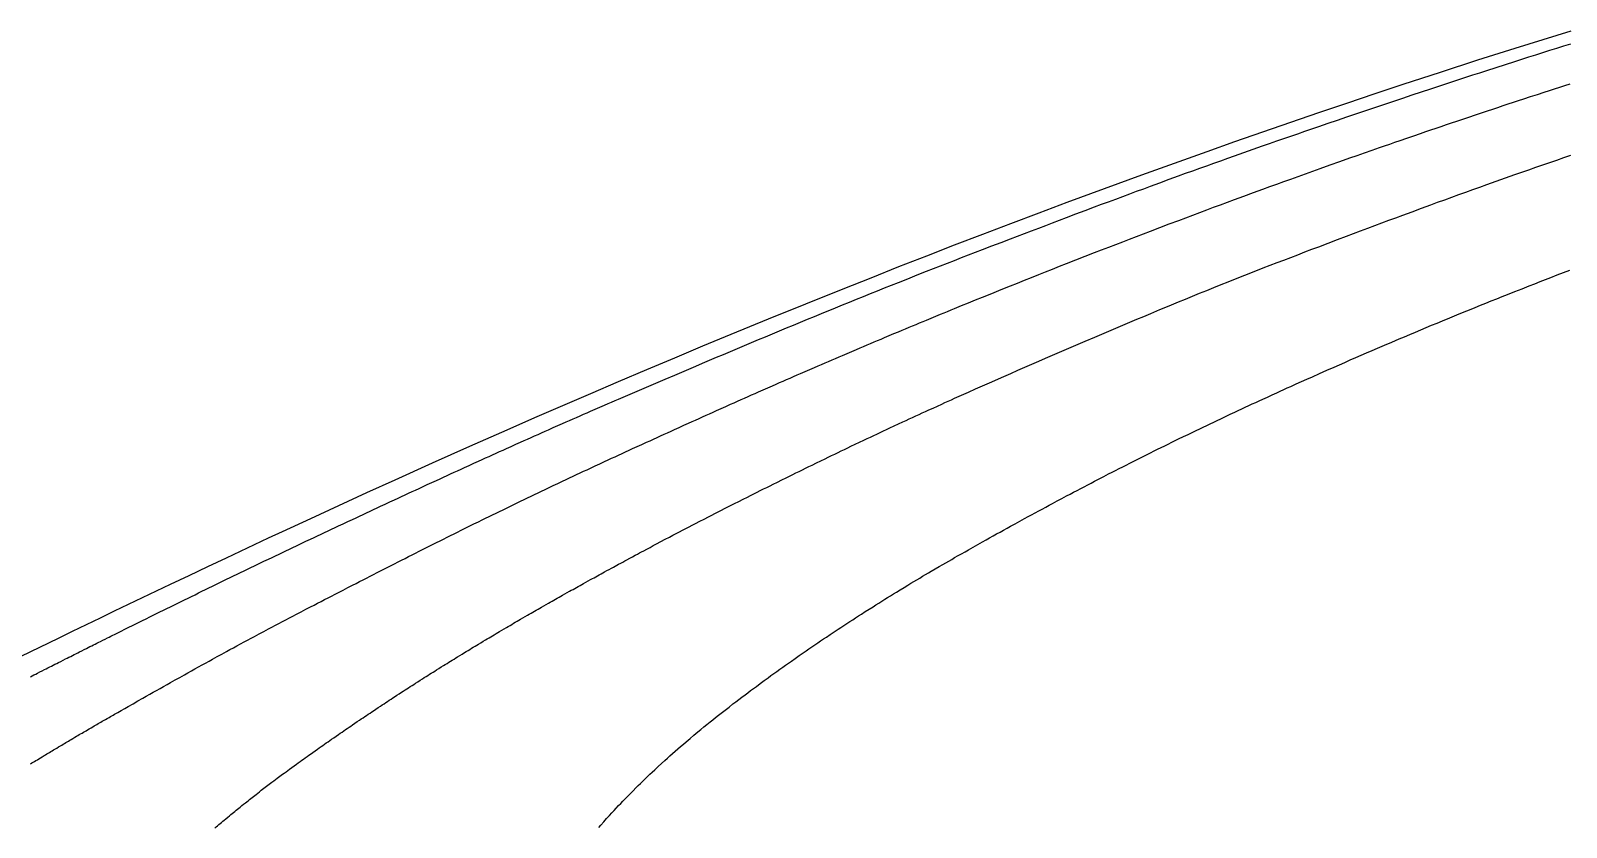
# Model space of a CAD drawing. Extents: x 0 to 9000, y -315 to 2087.
# Drawn here: x 813 to 1955, y 295 to 887 of the extents above; entities that cross this region are included whole.
import ezdxf

# ---------------------------------------------------------------- set-up
doc = ezdxf.new("R2010")
doc.units = 0

msp = doc.modelspace()

# ---------------------------------------------------------------- linework, layer by layer
at = {"layer": 'LAY0', "color": 2}
for points in [[(805.469, 422.135), (819.359, 428.915), (833.257, 435.677), (843.686, 440.737), (854.12, 445.786), (864.558, 450.825), (875, 455.853), (885.387, 460.841), (895.779, 465.819), (906.178, 470.787), (916.582, 475.744), (930.462, 482.337), (944.352, 488.91), (958.251, 495.464), (968.681, 500.365), (979.116, 505.255), (989.555, 510.134), (1000, 515), (1020.95, 524.715), (1041.88, 534.352), (1062.79, 543.911), (1083.68, 553.393), (1111.49, 565.916), (1139.27, 578.301), (1167.01, 590.55), (1187.79, 599.646), (1208.55, 608.666), (1229.28, 617.608), (1250, 626.474), (1270.95, 635.37), (1291.88, 644.188), (1312.78, 652.926), (1333.67, 661.586), (1361.48, 673.01), (1389.26, 684.295), (1417, 695.44), (1437.78, 703.707), (1458.54, 711.897), (1479.28, 720.007), (1500, 728.04), (1520.94, 736.088), (1541.87, 744.056), (1562.77, 751.943), (1583.66, 759.751), (1611.47, 770.036), (1639.24, 780.18), (1666.99, 790.182), (1687.77, 797.59), (1708.53, 804.918), (1729.28, 812.167), (1750, 819.336), (1770.94, 826.506), (1791.86, 833.594), (1812.76, 840.6), (1833.64, 847.526), (1861.46, 856.633), (1889.23, 865.595), (1916.97, 874.413), (1937.76, 880.931), (1958.53, 887.369)], [(812.5, 406.921), (813.796, 407.58), (815.095, 408.241), (816.397, 408.903), (817.7, 409.566), (819.44, 410.449), (821.181, 411.333), (822.921, 412.217), (824.225, 412.878), (825.528, 413.538), (826.828, 414.197), (828.125, 414.854), (829.422, 415.511), (830.722, 416.169), (832.024, 416.828), (833.327, 417.487), (835.066, 418.366), (836.805, 419.244), (838.544, 420.123), (839.848, 420.78), (841.15, 421.437), (842.451, 422.093), (843.75, 422.747), (845.048, 423.401), (846.348, 424.056), (847.65, 424.71), (848.952, 425.365), (850.691, 426.239), (852.43, 427.112), (854.168, 427.985), (855.472, 428.639), (856.774, 429.292), (858.075, 429.944), (859.375, 430.594), (860.674, 431.244), (861.974, 431.894), (863.275, 432.545), (864.578, 433.196), (866.315, 434.063), (868.054, 434.93), (869.792, 435.797), (871.096, 436.446), (872.398, 437.094), (873.7, 437.741), (875, 438.387), (877.497, 439.628), (880.051, 440.895), (882.651, 442.185), (885.287, 443.491), (888.837, 445.25), (892.402, 447.014), (895.953, 448.771), (898.591, 450.074), (901.193, 451.36), (903.75, 452.622), (906.25, 453.856), (908.819, 455.123), (911.407, 456.398), (914.009, 457.679), (916.623, 458.966), (920.119, 460.685), (923.619, 462.406), (927.117, 464.123), (929.732, 465.405), (932.336, 466.682), (934.927, 467.951), (937.5, 469.211), (940.089, 470.477), (942.685, 471.746), (945.287, 473.017), (947.894, 474.288), (951.375, 475.985), (954.858, 477.68), (958.34, 479.373), (960.95, 480.64), (963.555, 481.904), (966.156, 483.163), (968.75, 484.419), (971.343, 485.672), (973.94, 486.926), (976.542, 488.18), (979.147, 489.434), (982.623, 491.105), (986.101, 492.774), (989.58, 494.44), (992.189, 495.687), (994.795, 496.93), (997.399, 498.171), (1000, 499.407), (1002.58, 500.634), (1005.18, 501.865), (1007.78, 503.099), (1010.39, 504.336), (1013.87, 505.986), (1017.36, 507.636), (1020.85, 509.283), (1023.46, 510.516), (1026.07, 511.745), (1028.66, 512.969), (1031.25, 514.188), (1033.85, 515.411), (1036.45, 516.634), (1039.05, 517.858), (1041.65, 519.082), (1045.13, 520.714), (1048.61, 522.345), (1052.09, 523.974), (1054.69, 525.195), (1057.3, 526.414), (1059.9, 527.631), (1062.5, 528.845), (1065.1, 530.058), (1067.7, 531.272), (1070.3, 532.485), (1072.91, 533.698), (1076.38, 535.315), (1079.86, 536.93), (1083.33, 538.544), (1085.94, 539.753), (1088.54, 540.961), (1091.15, 542.168), (1093.75, 543.373), (1096.35, 544.576), (1098.95, 545.778), (1101.56, 546.98), (1104.16, 548.181), (1107.63, 549.781), (1111.1, 551.38), (1114.58, 552.977), (1117.18, 554.174), (1119.79, 555.37), (1122.39, 556.564), (1125, 557.758), (1127.6, 558.948), (1130.2, 560.138), (1132.81, 561.327), (1135.41, 562.514), (1138.88, 564.097), (1142.35, 565.677), (1145.83, 567.256), (1148.43, 568.439), (1151.04, 569.62), (1153.64, 570.801), (1156.25, 571.98), (1158.85, 573.156), (1161.45, 574.331), (1164.06, 575.504), (1166.66, 576.677), (1170.13, 578.238), (1173.6, 579.798), (1177.07, 581.355), (1179.68, 582.522), (1182.29, 583.687), (1184.89, 584.851), (1187.5, 586.014), (1190.1, 587.173), (1192.7, 588.331), (1195.3, 589.487), (1197.91, 590.642), (1201.38, 592.179), (1204.85, 593.715), (1208.32, 595.248), (1210.93, 596.396), (1213.54, 597.542), (1216.14, 598.688), (1218.75, 599.832), (1221.35, 600.971), (1223.95, 602.108), (1226.55, 603.244), (1229.16, 604.379), (1232.63, 605.889), (1236.1, 607.397), (1239.57, 608.902), (1242.18, 610.028), (1244.78, 611.153), (1247.39, 612.277), (1250, 613.399), (1255.1, 615.591), (1260.26, 617.805), (1265.46, 620.035), (1270.7, 622.278), (1277.72, 625.279), (1284.75, 628.282), (1291.77, 631.275), (1297.01, 633.507), (1302.22, 635.722), (1307.39, 637.916), (1312.5, 640.084), (1317.7, 642.287), (1322.91, 644.487), (1328.11, 646.683), (1333.31, 648.877), (1340.25, 651.797), (1347.2, 654.71), (1354.14, 657.618), (1359.35, 659.796), (1364.57, 661.97), (1369.78, 664.14), (1375, 666.307), (1380.2, 668.463), (1385.4, 670.614), (1390.6, 672.761), (1395.81, 674.903), (1402.75, 677.753), (1409.69, 680.594), (1416.63, 683.427), (1421.85, 685.546), (1427.06, 687.662), (1432.28, 689.772), (1437.5, 691.878), (1442.7, 693.969), (1447.9, 696.054), (1453.1, 698.132), (1458.3, 700.205), (1465.24, 702.96), (1472.18, 705.705), (1479.13, 708.438), (1484.34, 710.482), (1489.56, 712.519), (1494.78, 714.55), (1500, 716.576), (1505.21, 718.591), (1510.42, 720.603), (1515.62, 722.611), (1520.83, 724.617), (1527.76, 727.287), (1534.7, 729.953), (1541.64, 732.615), (1546.85, 734.609), (1552.06, 736.601), (1557.28, 738.592), (1562.5, 740.581), (1567.71, 742.561), (1572.91, 744.538), (1578.11, 746.511), (1583.32, 748.48), (1590.26, 751.1), (1597.2, 753.714), (1604.14, 756.322), (1609.35, 758.274), (1614.56, 760.223), (1619.78, 762.168), (1625, 764.11), (1630.2, 766.041), (1635.4, 767.968), (1640.61, 769.889), (1645.81, 771.806), (1652.75, 774.355), (1659.69, 776.896), (1666.64, 779.428), (1671.85, 781.322), (1677.06, 783.211), (1682.28, 785.096), (1687.5, 786.976), (1692.7, 788.842), (1697.9, 790.702), (1703.1, 792.557), (1708.3, 794.406), (1715.24, 796.862), (1722.18, 799.308), (1729.13, 801.743), (1734.34, 803.563), (1739.56, 805.376), (1744.78, 807.184), (1750, 808.985), (1755.21, 810.777), (1760.41, 812.565), (1765.62, 814.351), (1770.82, 816.133), (1777.76, 818.505), (1784.7, 820.872), (1791.65, 823.234), (1796.85, 825.002), (1802.07, 826.768), (1807.28, 828.532), (1812.5, 830.293), (1817.7, 832.046), (1822.91, 833.795), (1828.11, 835.541), (1833.32, 837.282), (1840.26, 839.599), (1847.2, 841.908), (1854.14, 844.211), (1859.35, 845.934), (1864.57, 847.653), (1869.78, 849.369), (1875, 851.08), (1880.2, 852.782), (1885.4, 854.479), (1890.61, 856.171), (1895.81, 857.859), (1902.75, 860.102), (1909.69, 862.337), (1916.64, 864.563), (1921.85, 866.227), (1927.07, 867.886), (1932.28, 869.54), (1937.5, 871.189), (1942.7, 872.826), (1947.9, 874.458), (1953.1, 876.085), (1958.31, 877.705)], [(812.582, 342.161), (813.588, 342.773), (814.592, 343.382), (815.596, 343.991), (816.6, 344.6), (817.606, 345.209), (818.613, 345.818), (819.957, 346.63), (821.301, 347.441), (822.645, 348.252), (823.653, 348.859), (824.661, 349.465), (825.668, 350.071), (826.674, 350.675), (827.679, 351.278), (828.684, 351.881), (829.69, 352.484), (830.696, 353.086), (832.039, 353.889), (833.382, 354.692), (834.725, 355.493), (835.733, 356.094), (836.74, 356.694), (837.748, 357.293), (838.755, 357.892), (839.761, 358.489), (840.767, 359.086), (841.773, 359.683), (842.779, 360.278), (844.121, 361.072), (845.463, 361.865), (846.805, 362.657), (847.813, 363.251), (848.82, 363.844), (849.828, 364.437), (850.837, 365.03), (851.843, 365.621), (852.849, 366.211), (853.855, 366.8), (854.861, 367.389), (856.202, 368.173), (857.544, 368.956), (858.886, 369.738), (859.893, 370.324), (860.901, 370.91), (861.909, 371.496), (862.918, 372.081), (863.925, 372.664), (864.931, 373.247), (865.937, 373.828), (866.942, 374.408), (868.283, 375.181), (869.624, 375.953), (870.966, 376.724), (871.973, 377.302), (872.981, 377.88), (873.99, 378.457), (875, 379.034), (877.451, 380.432), (879.982, 381.875), (882.579, 383.353), (885.227, 384.858), (888.81, 386.891), (892.414, 388.934), (896, 390.962), (898.652, 392.461), (901.254, 393.93), (903.791, 395.361), (906.25, 396.746), (908.857, 398.213), (911.46, 399.676), (914.062, 401.137), (916.662, 402.595), (920.128, 404.536), (923.594, 406.474), (927.063, 408.411), (929.667, 409.862), (932.274, 411.313), (934.885, 412.764), (937.5, 414.215), (940.123, 415.669), (942.733, 417.113), (945.334, 418.55), (947.927, 419.98), (951.379, 421.879), (954.829, 423.773), (958.285, 425.664), (960.884, 427.083), (963.493, 428.504), (966.114, 429.929), (968.75, 431.359), (971.365, 432.773), (973.97, 434.179), (976.569, 435.578), (979.163, 436.97), (982.617, 438.818), (986.072, 440.659), (989.532, 442.496), (992.135, 443.872), (994.745, 445.248), (997.366, 446.625), (1000, 448.003), (1002.57, 449.345), (1005.16, 450.696), (1007.76, 452.053), (1010.37, 453.415), (1013.87, 455.235), (1017.37, 457.057), (1020.87, 458.874), (1023.48, 460.232), (1026.09, 461.583), (1028.68, 462.926), (1031.25, 464.259), (1033.84, 465.602), (1036.44, 466.945), (1039.05, 468.29), (1041.65, 469.635), (1045.13, 471.427), (1048.61, 473.219), (1052.08, 475.008), (1054.69, 476.348), (1057.3, 477.686), (1059.9, 479.021), (1062.5, 480.353), (1065.11, 481.691), (1067.72, 483.025), (1070.32, 484.354), (1072.92, 485.68), (1076.38, 487.445), (1079.85, 489.207), (1083.31, 490.967), (1085.91, 492.288), (1088.52, 493.609), (1091.13, 494.932), (1093.75, 496.257), (1096.36, 497.576), (1098.97, 498.891), (1101.57, 500.202), (1104.17, 501.511), (1107.63, 503.251), (1111.09, 504.988), (1114.56, 506.724), (1117.16, 508.025), (1119.77, 509.327), (1122.38, 510.629), (1125, 511.933), (1127.61, 513.229), (1130.21, 514.522), (1132.81, 515.812), (1135.41, 517.099), (1138.88, 518.811), (1142.34, 520.52), (1145.81, 522.227), (1148.42, 523.506), (1151.02, 524.785), (1153.63, 526.064), (1156.25, 527.343), (1158.85, 528.614), (1161.46, 529.883), (1164.06, 531.149), (1166.66, 532.412), (1170.13, 534.093), (1173.59, 535.77), (1177.06, 537.445), (1179.67, 538.7), (1182.28, 539.954), (1184.89, 541.207), (1187.5, 542.46), (1190.1, 543.703), (1192.7, 544.945), (1195.3, 546.186), (1197.9, 547.424), (1201.37, 549.072), (1204.85, 550.718), (1208.32, 552.36), (1210.93, 553.589), (1213.53, 554.817), (1216.14, 556.043), (1218.75, 557.267), (1221.35, 558.485), (1223.95, 559.7), (1226.55, 560.914), (1229.15, 562.127), (1232.62, 563.741), (1236.1, 565.352), (1239.57, 566.96), (1242.18, 568.164), (1244.79, 569.366), (1247.39, 570.566), (1250, 571.763), (1252.62, 572.963), (1255.22, 574.159), (1257.83, 575.352), (1260.43, 576.543), (1263.89, 578.127), (1267.35, 579.709), (1270.81, 581.29), (1273.41, 582.477), (1276.02, 583.665), (1278.63, 584.856), (1281.25, 586.048), (1283.86, 587.236), (1286.47, 588.42), (1289.07, 589.602), (1291.67, 590.782), (1295.14, 592.353), (1298.6, 593.921), (1302.07, 595.488), (1304.67, 596.664), (1307.27, 597.839), (1309.88, 599.016), (1312.5, 600.193), (1315.11, 601.366), (1317.71, 602.536), (1320.31, 603.704), (1322.92, 604.87), (1326.38, 606.422), (1329.85, 607.972), (1333.32, 609.521), (1335.92, 610.681), (1338.53, 611.841), (1341.14, 613.002), (1343.75, 614.162), (1346.35, 615.318), (1348.96, 616.471), (1351.56, 617.623), (1354.16, 618.772), (1357.63, 620.303), (1361.1, 621.831), (1364.57, 623.358), (1367.18, 624.501), (1369.78, 625.644), (1372.39, 626.787), (1375, 627.928), (1377.6, 629.065), (1380.2, 630.2), (1382.81, 631.334), (1385.41, 632.466), (1388.88, 633.973), (1392.35, 635.478), (1395.82, 636.98), (1398.43, 638.106), (1401.03, 639.23), (1403.64, 640.354), (1406.25, 641.476), (1408.85, 642.593), (1411.45, 643.709), (1414.05, 644.824), (1416.66, 645.938), (1420.13, 647.421), (1423.6, 648.901), (1427.07, 650.379), (1429.68, 651.486), (1432.29, 652.592), (1434.89, 653.696), (1437.5, 654.799), (1440.1, 655.897), (1442.7, 656.994), (1445.3, 658.09), (1447.91, 659.185), (1451.38, 660.643), (1454.85, 662.099), (1458.33, 663.553), (1460.93, 664.641), (1463.54, 665.728), (1466.14, 666.813), (1468.75, 667.897), (1471.35, 668.976), (1473.95, 670.055), (1476.55, 671.133), (1479.16, 672.21), (1482.63, 673.644), (1486.1, 675.075), (1489.58, 676.505), (1492.18, 677.575), (1494.79, 678.644), (1497.4, 679.711), (1500, 680.777), (1505.21, 682.904), (1510.42, 685.025), (1515.62, 687.14), (1520.82, 689.25), (1527.75, 692.056), (1534.69, 694.853), (1541.63, 697.644), (1546.84, 699.733), (1552.05, 701.819), (1557.27, 703.902), (1562.5, 705.983), (1567.69, 708.044), (1572.89, 710.102), (1578.09, 712.157), (1583.29, 714.208), (1590.24, 716.937), (1597.19, 719.658), (1604.15, 722.37), (1609.36, 724.398), (1614.58, 726.421), (1619.79, 728.437), (1625, 730.446), (1630.18, 732.437), (1635.37, 734.428), (1640.57, 736.418), (1645.78, 738.406), (1652.74, 741.052), (1659.7, 743.691), (1666.66, 746.32), (1671.88, 748.285), (1677.1, 750.242), (1682.3, 752.19), (1687.5, 754.129), (1692.67, 756.054), (1697.86, 757.979), (1703.06, 759.905), (1708.27, 761.83), (1715.23, 764.392), (1722.2, 766.948), (1729.17, 769.494), (1734.4, 771.395), (1739.61, 773.289), (1744.81, 775.173), (1750, 777.046), (1755.47, 779.018), (1760.96, 780.987), (1766.45, 782.954), (1771.95, 784.918), (1779.29, 787.53), (1786.64, 790.133), (1793.99, 792.727), (1799.5, 794.665), (1805, 796.595), (1810.51, 798.519), (1816, 800.434), (1819.82, 801.761), (1823.64, 803.088), (1827.47, 804.414), (1831.31, 805.739), (1836.42, 807.502), (1841.54, 809.261), (1846.66, 811.015), (1850.5, 812.327), (1854.34, 813.636), (1858.17, 814.94), (1862, 816.24), (1865.82, 817.535), (1869.65, 818.829), (1873.48, 820.121), (1877.31, 821.412), (1882.43, 823.129), (1887.54, 824.843), (1892.66, 826.552), (1896.5, 827.83), (1900.34, 829.105), (1904.17, 830.376), (1908, 831.643), (1911.82, 832.905), (1915.65, 834.166), (1919.48, 835.425), (1923.31, 836.682), (1928.43, 838.355), (1933.54, 840.023), (1938.66, 841.687), (1942.5, 842.931), (1946.33, 844.173), (1950.17, 845.411), (1954, 846.645), (1957.82, 847.874)], [(949.712, 294.4), (950.708, 295.252), (951.707, 296.103), (952.709, 296.954), (953.689, 297.783), (954.669, 298.611), (955.65, 299.436), (956.632, 300.261), (957.943, 301.357), (959.256, 302.45), (960.571, 303.542), (961.559, 304.359), (962.548, 305.174), (963.539, 305.989), (964.532, 306.803), (965.513, 307.604), (966.493, 308.404), (967.475, 309.201), (968.457, 309.996), (969.767, 311.054), (971.079, 312.11), (972.394, 313.163), (973.381, 313.951), (974.37, 314.739), (975.362, 315.525), (976.355, 316.311), (977.335, 317.085), (978.316, 317.857), (979.298, 318.627), (980.28, 319.395), (981.59, 320.417), (982.903, 321.436), (984.217, 322.452), (985.205, 323.214), (986.194, 323.974), (987.185, 324.733), (988.177, 325.491), (989.158, 326.238), (990.139, 326.983), (991.12, 327.726), (992.103, 328.468), (993.414, 329.454), (994.726, 330.438), (996.041, 331.42), (997.029, 332.154), (998.017, 332.888), (999.008, 333.62), (1000, 334.352), (1001.29, 335.302), (1002.59, 336.252), (1003.89, 337.203), (1005.19, 338.153), (1006.92, 339.418), (1008.66, 340.682), (1010.41, 341.943), (1011.71, 342.886), (1013.02, 343.827), (1014.32, 344.765), (1015.62, 345.7), (1016.92, 346.628), (1018.22, 347.555), (1019.52, 348.481), (1020.82, 349.408), (1022.55, 350.641), (1024.29, 351.873), (1026.03, 353.102), (1027.34, 354.023), (1028.64, 354.941), (1029.95, 355.858), (1031.25, 356.772), (1032.55, 357.68), (1033.85, 358.587), (1035.14, 359.493), (1036.45, 360.399), (1038.18, 361.604), (1039.92, 362.808), (1041.66, 364.009), (1042.96, 364.909), (1044.26, 365.808), (1045.57, 366.705), (1046.88, 367.601), (1048.17, 368.491), (1049.47, 369.379), (1050.77, 370.267), (1052.07, 371.153), (1053.81, 372.332), (1055.54, 373.51), (1057.28, 374.686), (1058.58, 375.567), (1059.89, 376.447), (1061.19, 377.326), (1062.5, 378.204), (1063.8, 379.076), (1065.1, 379.947), (1066.4, 380.816), (1067.7, 381.684), (1069.43, 382.839), (1071.17, 383.992), (1072.9, 385.143), (1074.21, 386.006), (1075.51, 386.868), (1076.82, 387.729), (1078.13, 388.59), (1079.43, 389.445), (1080.73, 390.297), (1082.02, 391.149), (1083.32, 391.999), (1085.06, 393.13), (1086.79, 394.26), (1088.53, 395.387), (1089.83, 396.232), (1091.14, 397.076), (1092.44, 397.92), (1093.75, 398.763), (1095.05, 399.6), (1096.35, 400.436), (1097.65, 401.27), (1098.95, 402.102), (1100.68, 403.211), (1102.42, 404.317), (1104.15, 405.422), (1105.46, 406.249), (1106.76, 407.076), (1108.07, 407.902), (1109.38, 408.728), (1110.67, 409.548), (1111.97, 410.366), (1113.27, 411.183), (1114.57, 411.998), (1116.31, 413.084), (1118.04, 414.169), (1119.78, 415.251), (1121.08, 416.062), (1122.39, 416.872), (1123.69, 417.681), (1125, 418.49), (1126.3, 419.292), (1127.6, 420.094), (1128.9, 420.894), (1130.2, 421.694), (1131.93, 422.758), (1133.67, 423.821), (1135.41, 424.882), (1136.71, 425.677), (1138.01, 426.471), (1139.32, 427.264), (1140.62, 428.056), (1141.92, 428.843), (1143.22, 429.628), (1144.52, 430.413), (1145.82, 431.198), (1147.56, 432.242), (1149.3, 433.284), (1151.03, 434.325), (1152.34, 435.105), (1153.64, 435.883), (1154.95, 436.661), (1156.25, 437.438), (1157.55, 438.209), (1158.85, 438.98), (1160.15, 439.751), (1161.45, 440.521), (1163.19, 441.546), (1164.92, 442.569), (1166.66, 443.592), (1167.96, 444.357), (1169.27, 445.122), (1170.57, 445.885), (1171.87, 446.647), (1173.17, 447.405), (1174.47, 448.162), (1175.77, 448.919), (1177.07, 449.676), (1178.81, 450.683), (1180.55, 451.69), (1182.29, 452.695), (1183.59, 453.448), (1184.89, 454.199), (1186.2, 454.949), (1187.5, 455.698), (1188.8, 456.443), (1190.1, 457.188), (1191.4, 457.932), (1192.7, 458.677), (1194.44, 459.669), (1196.17, 460.66), (1197.91, 461.649), (1199.22, 462.39), (1200.52, 463.129), (1201.82, 463.868), (1203.12, 464.604), (1204.42, 465.337), (1205.72, 466.07), (1207.02, 466.804), (1208.32, 467.537), (1210.06, 468.515), (1211.8, 469.491), (1213.54, 470.466), (1214.84, 471.196), (1216.15, 471.925), (1217.45, 472.652), (1218.75, 473.377), (1220.05, 474.099), (1221.34, 474.822), (1222.65, 475.545), (1223.95, 476.268), (1225.69, 477.232), (1227.43, 478.195), (1229.17, 479.157), (1230.47, 479.877), (1231.77, 480.596), (1233.08, 481.313), (1234.37, 482.028), (1235.67, 482.74), (1236.97, 483.452), (1238.27, 484.166), (1239.57, 484.879), (1241.31, 485.831), (1243.05, 486.782), (1244.79, 487.731), (1246.1, 488.442), (1247.4, 489.151), (1248.7, 489.858), (1250, 490.563), (1251.56, 491.407), (1253.11, 492.25), (1254.67, 493.091), (1256.22, 493.931), (1258.3, 495.049), (1260.37, 496.165), (1262.44, 497.279), (1264, 498.115), (1265.56, 498.95), (1267.12, 499.785), (1268.68, 500.619), (1271.05, 501.881), (1273.43, 503.152), (1275.84, 504.429), (1278.26, 505.711), (1281.5, 507.424), (1284.74, 509.136), (1287.99, 510.842), (1290.41, 512.114), (1292.82, 513.377), (1295.22, 514.63), (1297.6, 515.87), (1299.98, 517.112), (1302.38, 518.358), (1304.79, 519.605), (1307.2, 520.854), (1310.42, 522.519), (1313.65, 524.182), (1316.88, 525.841), (1319.3, 527.08), (1321.71, 528.315), (1324.11, 529.544), (1326.51, 530.767), (1328.9, 531.985), (1331.3, 533.204), (1333.71, 534.425), (1336.12, 535.647), (1339.34, 537.275), (1342.57, 538.901), (1345.79, 540.523), (1348.21, 541.737), (1350.62, 542.946), (1353.03, 544.151), (1355.43, 545.351), (1357.83, 546.548), (1360.23, 547.746), (1362.64, 548.943), (1365.05, 550.139), (1368.26, 551.732), (1371.48, 553.323), (1374.7, 554.911), (1377.11, 556.1), (1379.52, 557.286), (1381.93, 558.47), (1384.34, 559.65), (1386.74, 560.827), (1389.15, 562.002), (1391.56, 563.176), (1393.97, 564.349), (1397.18, 565.911), (1400.39, 567.471), (1403.61, 569.027), (1406.02, 570.192), (1408.43, 571.356), (1410.84, 572.518), (1413.26, 573.677), (1415.66, 574.832), (1418.07, 575.986), (1420.48, 577.137), (1422.88, 578.287), (1426.09, 579.817), (1429.31, 581.345), (1432.52, 582.87), (1434.93, 584.012), (1437.34, 585.152), (1439.76, 586.291), (1442.17, 587.428), (1444.58, 588.56), (1446.98, 589.69), (1449.39, 590.818), (1451.8, 591.943), (1455.01, 593.441), (1458.22, 594.935), (1461.43, 596.427), (1463.84, 597.544), (1466.25, 598.659), (1468.67, 599.773), (1471.09, 600.886), (1473.49, 601.993), (1475.9, 603.097), (1478.31, 604.198), (1480.71, 605.297), (1483.92, 606.76), (1487.13, 608.219), (1490.34, 609.674), (1492.76, 610.764), (1495.17, 611.851), (1497.58, 612.938), (1500, 614.023), (1505.09, 616.304), (1510.24, 618.604), (1515.44, 620.92), (1520.68, 623.247), (1527.69, 626.356), (1534.73, 629.462), (1541.76, 632.554), (1547, 634.856), (1552.21, 637.139), (1557.38, 639.396), (1562.5, 641.624), (1567.66, 643.867), (1572.85, 646.114), (1578.05, 648.362), (1583.26, 650.609), (1590.22, 653.604), (1597.2, 656.591), (1604.17, 659.567), (1609.4, 661.789), (1614.61, 664.001), (1619.81, 666.202), (1625, 668.389), (1630.22, 670.582), (1635.43, 672.765), (1640.63, 674.937), (1645.82, 677.101), (1652.74, 679.972), (1659.67, 682.832), (1666.6, 685.681), (1671.8, 687.813), (1677.02, 689.941), (1682.25, 692.066), (1687.5, 694.19), (1692.89, 696.363), (1698.24, 698.51), (1703.54, 700.631), (1708.81, 702.728), (1715.78, 705.489), (1722.7, 708.213), (1729.57, 710.904), (1734.7, 712.902), (1739.81, 714.884), (1744.91, 716.851), (1750, 718.805), (1755.24, 720.809), (1760.46, 722.802), (1765.66, 724.787), (1770.85, 726.764), (1777.77, 729.39), (1784.68, 732.009), (1791.6, 734.623), (1796.8, 736.582), (1802.02, 738.542), (1807.25, 740.504), (1812.5, 742.47), (1817.73, 744.421), (1822.94, 746.363), (1828.14, 748.296), (1833.34, 750.222), (1840.26, 752.78), (1847.18, 755.328), (1854.11, 757.869), (1859.31, 759.771), (1864.53, 761.672), (1869.75, 763.572), (1875, 765.472), (1880.22, 767.356), (1885.42, 769.23), (1890.63, 771.097), (1895.82, 772.955), (1902.75, 775.422), (1909.68, 777.877), (1916.61, 780.323), (1921.82, 782.152), (1927.03, 783.977), (1932.26, 785.798), (1937.5, 787.617), (1942.71, 789.416), (1947.91, 791.207), (1953.11, 792.99), (1958.31, 794.765)], [(1235.3, 294.83), (1236.85, 296.614), (1238.95, 299.002), (1241.09, 301.4), (1243.27, 303.808), (1244.92, 305.618), (1246.6, 307.432), (1248.29, 309.248), (1250, 311.066), (1251.58, 312.73), (1253.17, 314.39), (1254.77, 316.048), (1256.38, 317.704), (1258.54, 319.909), (1260.73, 322.11), (1262.93, 324.309), (1264.6, 325.957), (1266.28, 327.604), (1267.97, 329.25), (1269.67, 330.897), (1271.47, 332.624), (1273.28, 334.347), (1275.1, 336.065), (1276.93, 337.779), (1279.39, 340.061), (1281.87, 342.34), (1284.38, 344.617), (1286.27, 346.324), (1288.18, 348.032), (1290.11, 349.741), (1292.05, 351.453), (1294.08, 353.231), (1296.14, 355.018), (1298.23, 356.814), (1300.34, 358.618), (1303.19, 361.034), (1306.08, 363.463), (1309.02, 365.901), (1311.24, 367.736), (1313.49, 369.574), (1315.76, 371.417), (1318.04, 373.262), (1320.1, 374.911), (1322.18, 376.569), (1324.27, 378.234), (1326.4, 379.907), (1329.26, 382.147), (1332.15, 384.398), (1335.08, 386.657), (1337.29, 388.357), (1339.52, 390.06), (1341.77, 391.767), (1344.04, 393.476), (1346.13, 395.047), (1348.23, 396.621), (1350.35, 398.2), (1352.49, 399.783), (1355.36, 401.898), (1358.25, 404.017), (1361.16, 406.141), (1363.36, 407.736), (1365.57, 409.332), (1367.8, 410.929), (1370.03, 412.526), (1372.15, 414.039), (1374.28, 415.551), (1376.42, 417.063), (1378.57, 418.574), (1381.44, 420.588), (1384.33, 422.602), (1387.24, 424.614), (1389.42, 426.122), (1391.61, 427.63), (1393.82, 429.137), (1396.02, 430.644), (1398.17, 432.1), (1400.32, 433.554), (1402.47, 435.004), (1404.62, 436.451), (1407.5, 438.376), (1410.38, 440.297), (1413.28, 442.214), (1415.45, 443.649), (1417.64, 445.082), (1419.82, 446.514), (1422.02, 447.945), (1424.17, 449.343), (1426.32, 450.737), (1428.48, 452.126), (1430.64, 453.512), (1433.51, 455.354), (1436.4, 457.19), (1439.29, 459.022), (1441.46, 460.392), (1443.64, 461.761), (1445.82, 463.127), (1448.01, 464.492), (1450.16, 465.829), (1452.31, 467.161), (1454.47, 468.49), (1456.62, 469.816), (1459.5, 471.579), (1462.39, 473.336), (1465.28, 475.089), (1467.46, 476.402), (1469.63, 477.712), (1471.82, 479.02), (1474.01, 480.327), (1476.15, 481.602), (1478.3, 482.874), (1480.45, 484.145), (1482.6, 485.413), (1485.48, 487.1), (1488.37, 488.784), (1491.26, 490.464), (1493.44, 491.723), (1495.62, 492.979), (1497.81, 494.235), (1500, 495.489), (1502.59, 496.968), (1505.19, 498.446), (1507.79, 499.922), (1510.39, 501.395), (1513.86, 503.357), (1517.34, 505.315), (1520.81, 507.268), (1523.42, 508.729), (1526.03, 510.188), (1528.64, 511.643), (1531.25, 513.096), (1533.85, 514.541), (1536.45, 515.983), (1539.05, 517.42), (1541.65, 518.853), (1545.12, 520.759), (1548.58, 522.661), (1552.05, 524.558), (1554.66, 525.979), (1557.27, 527.398), (1559.88, 528.817), (1562.5, 530.235), (1565.1, 531.642), (1567.71, 533.044), (1570.31, 534.442), (1572.9, 535.835), (1576.37, 537.687), (1579.83, 539.534), (1583.3, 541.377), (1585.91, 542.758), (1588.52, 544.136), (1591.13, 545.515), (1593.75, 546.893), (1596.35, 548.257), (1598.95, 549.618), (1601.55, 550.974), (1604.15, 552.327), (1607.62, 554.125), (1611.08, 555.918), (1614.55, 557.707), (1617.16, 559.045), (1619.77, 560.382), (1622.38, 561.718), (1625, 563.052), (1627.6, 564.373), (1630.2, 565.691), (1632.8, 567.006), (1635.4, 568.317), (1638.87, 570.06), (1642.34, 571.799), (1645.81, 573.532), (1648.41, 574.83), (1651.02, 576.125), (1653.64, 577.417), (1656.25, 578.708), (1658.85, 579.986), (1661.44, 581.262), (1664.04, 582.535), (1666.64, 583.805), (1670.12, 585.495), (1673.59, 587.18), (1677.06, 588.86), (1679.67, 590.117), (1682.28, 591.371), (1684.89, 592.622), (1687.5, 593.871), (1690.09, 595.108), (1692.69, 596.344), (1695.29, 597.578), (1697.89, 598.809), (1701.37, 600.448), (1704.84, 602.083), (1708.32, 603.712), (1710.93, 604.931), (1713.53, 606.147), (1716.14, 607.36), (1718.75, 608.57), (1721.34, 609.769), (1723.94, 610.968), (1726.54, 612.165), (1729.14, 613.362), (1732.62, 614.954), (1736.09, 616.542), (1739.57, 618.126), (1742.18, 619.31), (1744.79, 620.491), (1747.4, 621.669), (1750, 622.843), (1754.04, 624.66), (1758.07, 626.469), (1762.1, 628.27), (1766.12, 630.065), (1771.48, 632.45), (1776.85, 634.825), (1782.22, 637.194), (1786.25, 638.967), (1790.29, 640.738), (1794.34, 642.507), (1798.4, 644.276), (1802.42, 646.022), (1806.44, 647.764), (1810.47, 649.501), (1814.5, 651.234), (1819.88, 653.538), (1825.26, 655.833), (1830.64, 658.12), (1834.68, 659.829), (1838.72, 661.534), (1842.76, 663.233), (1846.8, 664.928), (1850.81, 666.6), (1854.82, 668.272), (1858.85, 669.943), (1862.88, 671.612), (1868.27, 673.832), (1873.67, 676.045), (1879.06, 678.249), (1883.11, 679.895), (1887.15, 681.534), (1891.18, 683.165), (1895.2, 684.787), (1899.19, 686.39), (1903.21, 687.997), (1907.23, 689.604), (1911.27, 691.211), (1916.67, 693.351), (1922.08, 695.485), (1927.48, 697.61), (1931.53, 699.196), (1935.57, 700.773), (1939.59, 702.341), (1943.6, 703.897), (1948.27, 705.704), (1952.96, 707.509), (1957.65, 709.311)]]:
    msp.add_lwpolyline(points, dxfattribs=at)

doc.saveas('drawing.dxf')
